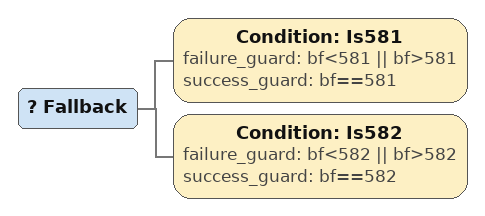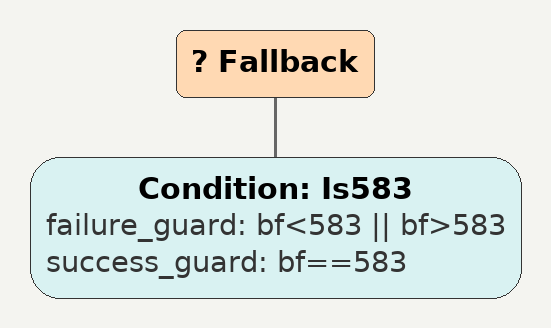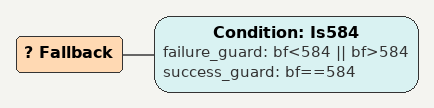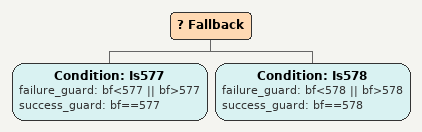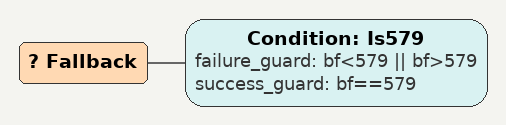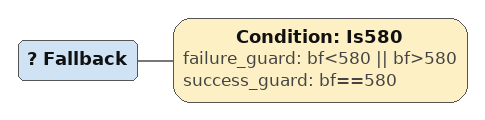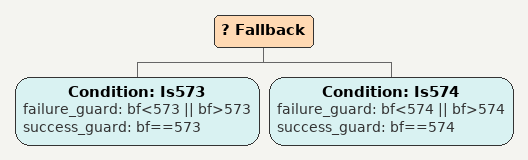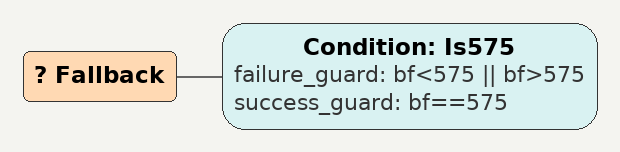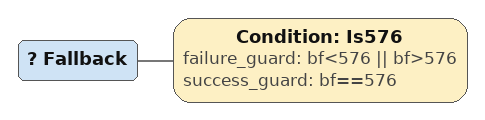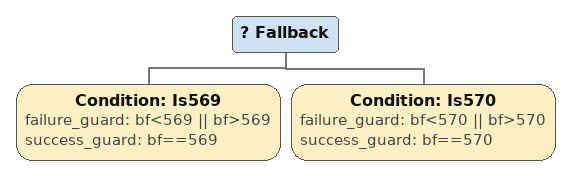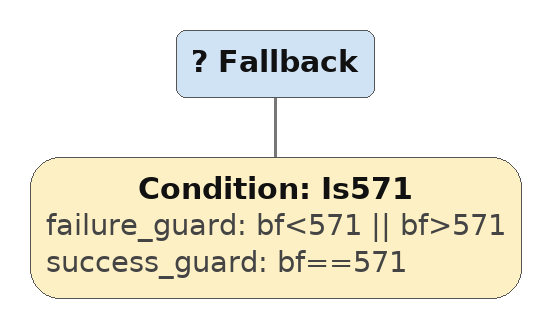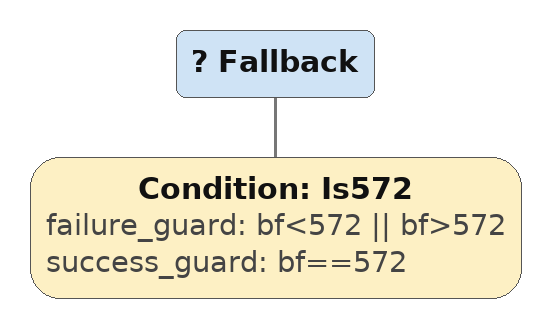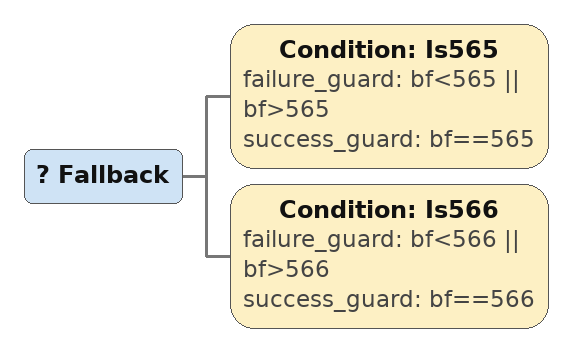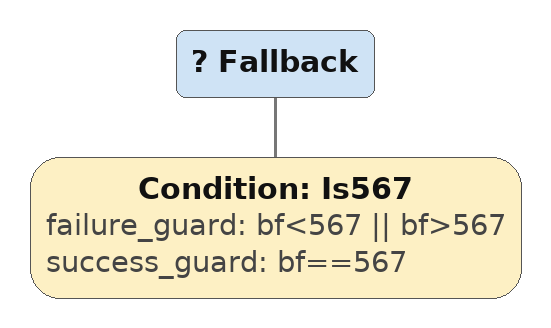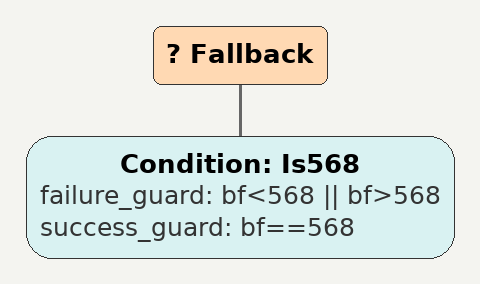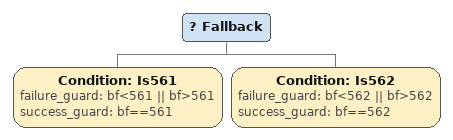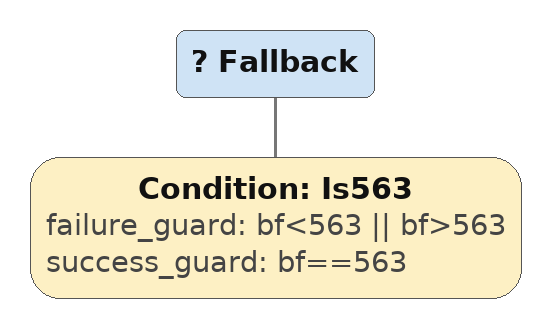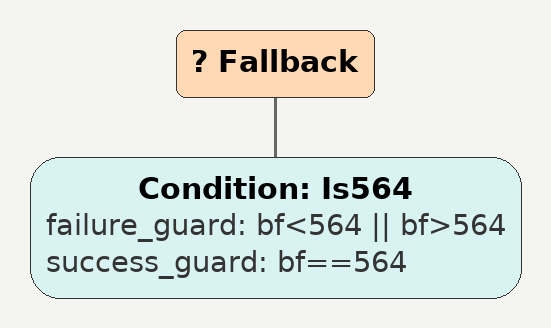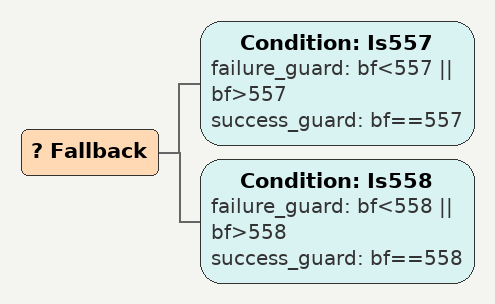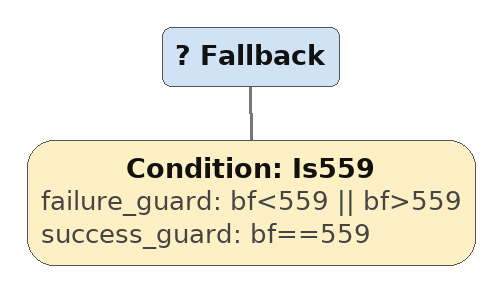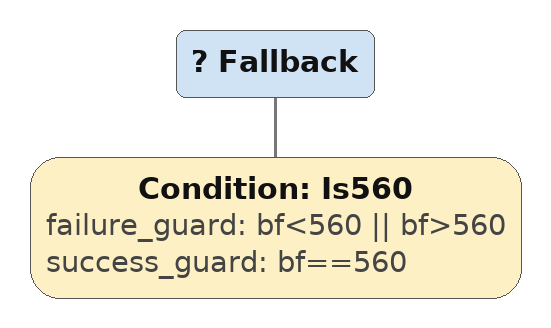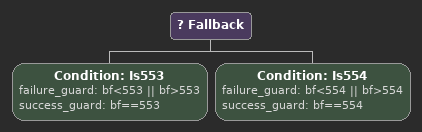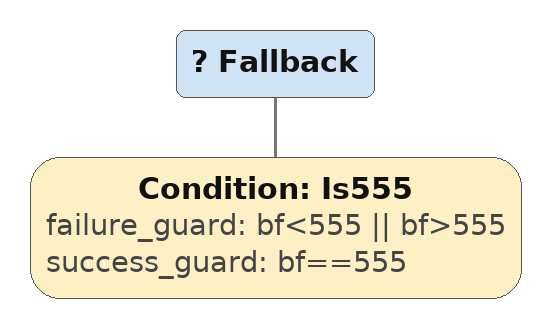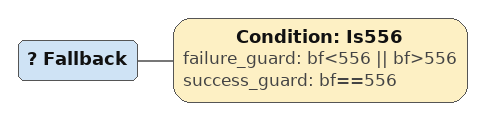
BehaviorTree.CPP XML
<Fallback>
    <Condition ID="Is581" failure_guard="bf&lt;581 || bf>581" success_guard="bf==581"/>
    <Condition ID="Is582" failure_guard="bf&lt;582 || bf>582" success_guard="bf==582"/>
        sequence580
        sequence
        children {
        } end_children
    } end_composite
</Fallback>

<Fallback>
    <Condition ID="Is583" failure_guard="bf&lt;583 || bf>583" success_guard="bf==583"/>
        sequence580
        sequence
        children {
        } end_children
    } end_composite
</Fallback>

<Fallback>
    <Condition ID="Is584" failure_guard="bf&lt;584 || bf>584" success_guard="bf==584"/>
        sequence580
        sequence
        children {
        } end_children
    } end_composite
</Fallback>

<Fallback>
    <Condition ID="Is577" failure_guard="bf&lt;577 || bf>577" success_guard="bf==577"/>
    <Condition ID="Is578" failure_guard="bf&lt;578 || bf>578" success_guard="bf==578"/>
        sequence576
        sequence
        children {
        } end_children
    } end_composite
</Fallback>

<Fallback>
    <Condition ID="Is579" failure_guard="bf&lt;579 || bf>579" success_guard="bf==579"/>
        sequence576
        sequence
        children {
        } end_children
    } end_composite
</Fallback>

<Fallback>
    <Condition ID="Is580" failure_guard="bf&lt;580 || bf>580" success_guard="bf==580"/>
        sequence576
        sequence
        children {
        } end_children
    } end_composite
</Fallback>

<Fallback>
    <Condition ID="Is573" failure_guard="bf&lt;573 || bf>573" success_guard="bf==573"/>
    <Condition ID="Is574" failure_guard="bf&lt;574 || bf>574" success_guard="bf==574"/>
        sequence572
        sequence
        children {
        } end_children
    } end_composite
</Fallback>

<Fallback>
    <Condition ID="Is575" failure_guard="bf&lt;575 || bf>575" success_guard="bf==575"/>
        sequence572
        sequence
        children {
        } end_children
    } end_composite
</Fallback>

<Fallback>
    <Condition ID="Is576" failure_guard="bf&lt;576 || bf>576" success_guard="bf==576"/>
        sequence572
        sequence
        children {
        } end_children
    } end_composite
</Fallback>

<Fallback>
    <Condition ID="Is569" failure_guard="bf&lt;569 || bf>569" success_guard="bf==569"/>
    <Condition ID="Is570" failure_guard="bf&lt;570 || bf>570" success_guard="bf==570"/>
        sequence568
        sequence
        children {
        } end_children
    } end_composite
</Fallback>

<Fallback>
    <Condition ID="Is571" failure_guard="bf&lt;571 || bf>571" success_guard="bf==571"/>
        sequence568
        sequence
        children {
        } end_children
    } end_composite
</Fallback>

<Fallback>
    <Condition ID="Is572" failure_guard="bf&lt;572 || bf>572" success_guard="bf==572"/>
        sequence568
        sequence
        children {
        } end_children
    } end_composite
</Fallback>

<Fallback>
    <Condition ID="Is565" failure_guard="bf&lt;565 || bf>565" success_guard="bf==565"/>
    <Condition ID="Is566" failure_guard="bf&lt;566 || bf>566" success_guard="bf==566"/>
        sequence564
        sequence
        children {
        } end_children
    } end_composite
</Fallback>

<Fallback>
    <Condition ID="Is567" failure_guard="bf&lt;567 || bf>567" success_guard="bf==567"/>
        sequence564
        sequence
        children {
        } end_children
    } end_composite
</Fallback>

<Fallback>
    <Condition ID="Is568" failure_guard="bf&lt;568 || bf>568" success_guard="bf==568"/>
        sequence564
        sequence
        children {
        } end_children
    } end_composite
</Fallback>

<Fallback>
    <Condition ID="Is561" failure_guard="bf&lt;561 || bf>561" success_guard="bf==561"/>
    <Condition ID="Is562" failure_guard="bf&lt;562 || bf>562" success_guard="bf==562"/>
        sequence560
        sequence
        children {
        } end_children
    } end_composite
</Fallback>

<Fallback>
    <Condition ID="Is563" failure_guard="bf&lt;563 || bf>563" success_guard="bf==563"/>
        sequence560
        sequence
        children {
        } end_children
    } end_composite
</Fallback>

<Fallback>
    <Condition ID="Is564" failure_guard="bf&lt;564 || bf>564" success_guard="bf==564"/>
        sequence560
        sequence
        children {
        } end_children
    } end_composite
</Fallback>

<Fallback>
    <Condition ID="Is557" failure_guard="bf&lt;557 || bf>557" success_guard="bf==557"/>
    <Condition ID="Is558" failure_guard="bf&lt;558 || bf>558" success_guard="bf==558"/>
        sequence556
        sequence
        children {
        } end_children
    } end_composite
</Fallback>

<Fallback>
    <Condition ID="Is559" failure_guard="bf&lt;559 || bf>559" success_guard="bf==559"/>
        sequence556
        sequence
        children {
        } end_children
    } end_composite
</Fallback>

<Fallback>
    <Condition ID="Is560" failure_guard="bf&lt;560 || bf>560" success_guard="bf==560"/>
        sequence556
        sequence
        children {
        } end_children
    } end_composite
</Fallback>

<Fallback>
    <Condition ID="Is553" failure_guard="bf&lt;553 || bf>553" success_guard="bf==553"/>
    <Condition ID="Is554" failure_guard="bf&lt;554 || bf>554" success_guard="bf==554"/>
        sequence552
        sequence
        children {
        } end_children
    } end_composite
</Fallback>

<Fallback>
    <Condition ID="Is555" failure_guard="bf&lt;555 || bf>555" success_guard="bf==555"/>
        sequence552
        sequence
        children {
        } end_children
    } end_composite
</Fallback>

<Fallback>
    <Condition ID="Is556" failure_guard="bf&lt;556 || bf>556" success_guard="bf==556"/>
        sequence552
        sequence
        children {
        } end_children
    } end_composite
</Fallback>
